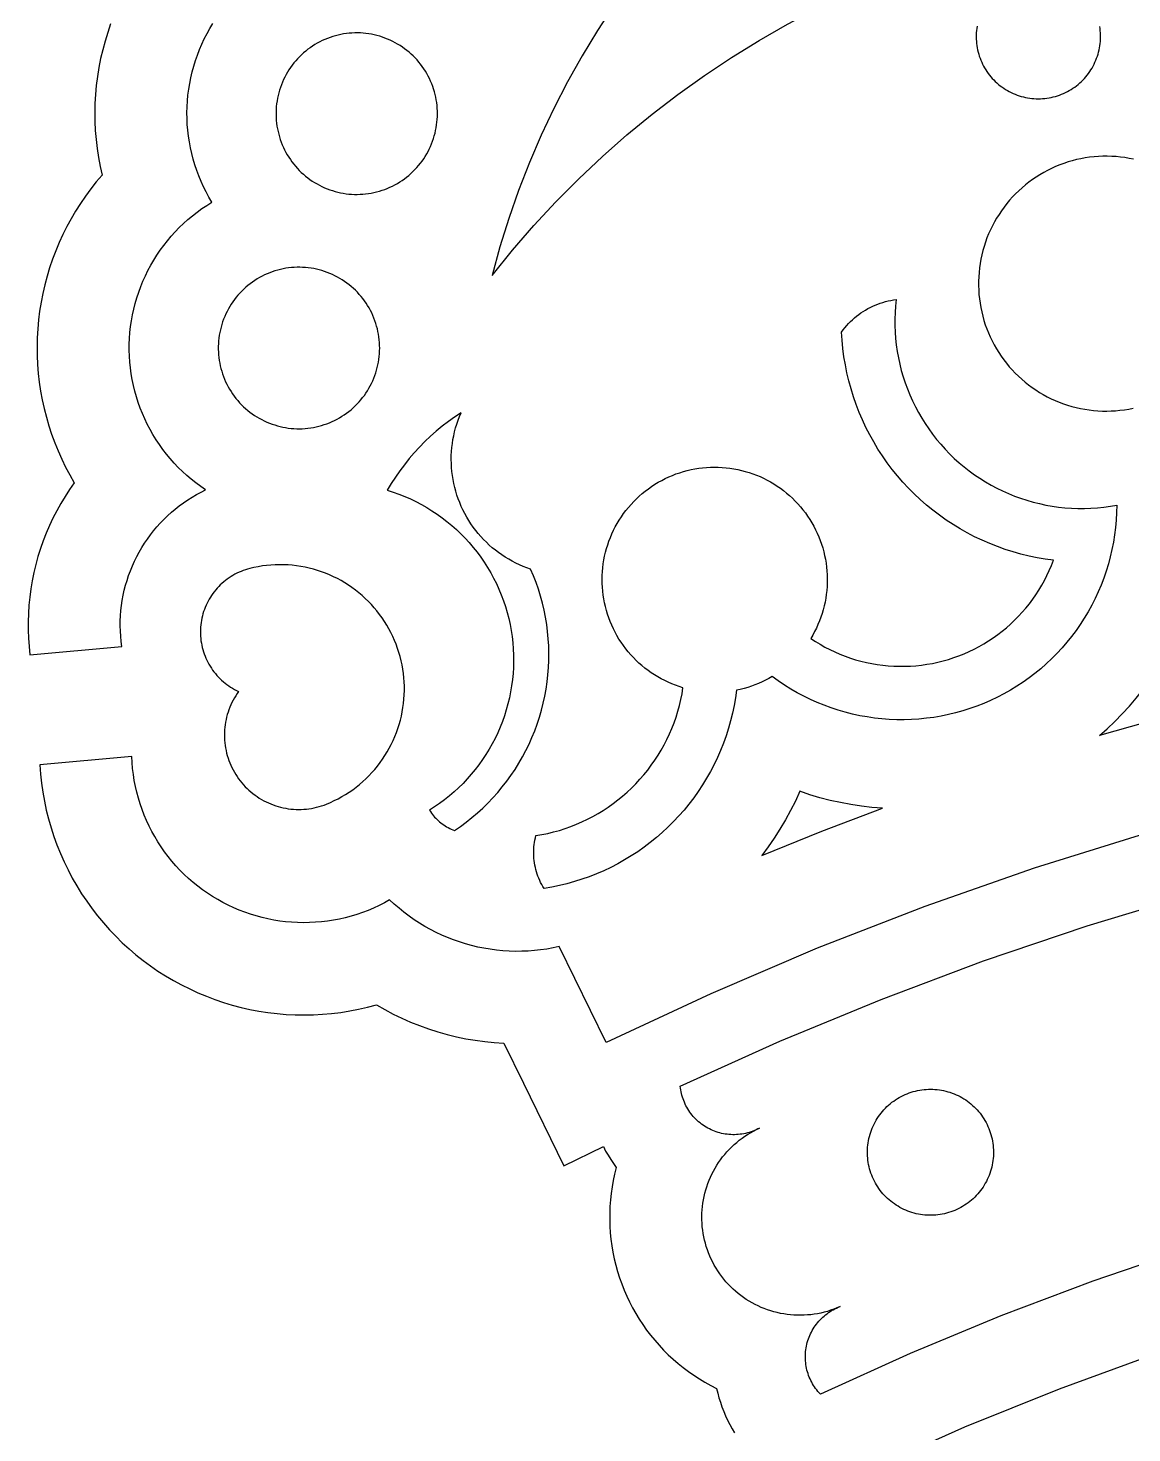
# Model space of a CAD drawing. Header units: millimetres. Extents: x 2193 to 2693, y 298 to 798.
# Drawn here: x 2329.7 to 2389.6, y 622.9 to 699 of the extents above; entities that cross this region are included whole.
import ezdxf

# ---------------------------------------------------------------- set-up
doc = ezdxf.new("R2010")
doc.units = ezdxf.units.MM
doc.layers.add('Default_Layer', color=1, linetype='Continuous', true_color=0xff0000)

msp = doc.modelspace()

# ---------------------------------------------------------------- linework, layer by layer
at = {"layer": 'Default_Layer'}
for points in [[(2376.738, 714.451), (2375.356, 713.617), (2374.004, 712.736), (2372.683, 711.808), (2371.395, 710.836), (2370.141, 709.82), (2368.923, 708.761), (2367.742, 707.661), (2366.6, 706.52), (2365.498, 705.341), (2364.437, 704.125), (2363.419, 702.873), (2362.444, 701.586), (2361.515, 700.267), (2360.632, 698.916), (2359.796, 697.535), (2359.007, 696.127), (2358.268, 694.692), (2357.579, 693.233), (2356.941, 691.75), (2356.354, 690.247), (2355.82, 688.724), (2355.338, 687.183), (2354.91, 685.627)], [(2354.91, 685.627), (2356.02, 686.999), (2357.175, 688.333), (2358.375, 689.627), (2359.618, 690.879), (2360.903, 692.089), (2362.227, 693.254), (2363.591, 694.375), (2364.991, 695.448), (2366.428, 696.473), (2367.897, 697.449), (2369.4, 698.375), (2370.932, 699.25), (2372.494, 700.072), (2374.082, 700.841), (2375.695, 701.555), (2377.332, 702.215)], [(2334.225, 699.274), (2334.065, 698.811), (2333.921, 698.342), (2333.793, 697.869), (2333.682, 697.391), (2333.587, 696.91), (2333.509, 696.426), (2333.447, 695.939), (2333.403, 695.451), (2333.375, 694.961), (2333.365, 694.471), (2333.371, 693.981), (2333.394, 693.491), (2333.434, 693.002), (2333.491, 692.515), (2333.564, 692.03), (2333.655, 691.548), (2333.761, 691.07)], [(2339.717, 689.602), (2339.555, 689.877), (2339.403, 690.157), (2339.261, 690.443), (2339.128, 690.733), (2339.006, 691.028), (2338.894, 691.327), (2338.793, 691.629), (2338.702, 691.935), (2338.622, 692.244), (2338.552, 692.555), (2338.493, 692.869), (2338.446, 693.184), (2338.409, 693.501), (2338.383, 693.819), (2338.368, 694.138), (2338.365, 694.457), (2338.372, 694.776), (2338.39, 695.094), (2338.42, 695.412), (2338.46, 695.729), (2338.511, 696.043), (2338.573, 696.356), (2338.647, 696.667), (2338.73, 696.975), (2338.825, 697.28), (2338.929, 697.581), (2339.045, 697.878), (2339.17, 698.172), (2339.306, 698.461), (2339.451, 698.745), (2339.606, 699.023), (2339.771, 699.296)], [(2381.215, 699.141), (2381.198, 699.025), (2381.184, 698.909), (2381.175, 698.792), (2381.17, 698.675), (2381.169, 698.558), (2381.172, 698.441), (2381.179, 698.324), (2381.19, 698.208), (2381.205, 698.092), (2381.224, 697.976), (2381.247, 697.861), (2381.274, 697.747), (2381.305, 697.634), (2381.34, 697.523), (2381.379, 697.412), (2381.422, 697.303), (2381.468, 697.196), (2381.518, 697.09), (2381.572, 696.986), (2381.629, 696.884), (2381.69, 696.784), (2381.754, 696.686), (2381.822, 696.59), (2381.893, 696.497), (2381.967, 696.406), (2382.044, 696.318), (2382.124, 696.233), (2382.207, 696.15), (2382.293, 696.071), (2382.382, 695.994), (2382.473, 695.921), (2382.567, 695.851), (2382.663, 695.784), (2382.761, 695.72), (2382.862, 695.66), (2382.964, 695.604), (2383.069, 695.551), (2383.175, 695.501), (2383.283, 695.456), (2383.392, 695.414), (2383.503, 695.376), (2383.615, 695.342), (2383.728, 695.312), (2383.842, 695.285), (2383.957, 695.263), (2384.073, 695.245), (2384.189, 695.23), (2384.305, 695.22), (2384.422, 695.214), (2384.539, 695.212), (2384.656, 695.214), (2384.773, 695.22), (2384.89, 695.23), (2385.006, 695.244), (2385.122, 695.262), (2385.237, 695.284), (2385.351, 695.31), (2385.464, 695.34), (2385.576, 695.374), (2385.687, 695.412), (2385.796, 695.454), (2385.904, 695.499), (2386.011, 695.549), (2386.115, 695.601), (2386.218, 695.658), (2386.318, 695.718), (2386.417, 695.781), (2386.513, 695.848), (2386.607, 695.918), (2386.698, 695.991), (2386.787, 696.068), (2386.873, 696.147), (2386.956, 696.229), (2387.036, 696.315), (2387.114, 696.403), (2387.188, 696.493), (2387.259, 696.586), (2387.327, 696.682), (2387.391, 696.779), (2387.452, 696.879), (2387.509, 696.981), (2387.563, 697.085), (2387.613, 697.191), (2387.66, 697.299), (2387.703, 697.408), (2387.742, 697.518), (2387.777, 697.63), (2387.808, 697.743), (2387.835, 697.857), (2387.859, 697.971), (2387.878, 698.087), (2387.893, 698.203), (2387.904, 698.319), (2387.912, 698.436), (2387.915, 698.553), (2387.914, 698.67), (2387.909, 698.787), (2387.9, 698.904), (2387.887, 699.02), (2387.87, 699.136)], [(2389.707, 691.931), (2389.472, 691.979), (2389.235, 692.019), (2388.998, 692.051), (2388.759, 692.074), (2388.52, 692.089), (2388.28, 692.096), (2388.04, 692.094), (2387.8, 692.084), (2387.561, 692.066), (2387.323, 692.04), (2387.086, 692.005), (2386.85, 691.962), (2386.615, 691.911), (2386.383, 691.851), (2386.153, 691.784), (2385.925, 691.709), (2385.7, 691.626), (2385.478, 691.535), (2385.259, 691.437), (2385.044, 691.331), (2384.833, 691.217), (2384.626, 691.096), (2384.423, 690.969), (2384.224, 690.834), (2384.031, 690.692), (2383.842, 690.544), (2383.659, 690.389), (2383.481, 690.228), (2383.309, 690.061), (2383.143, 689.888), (2382.983, 689.71), (2382.829, 689.526), (2382.681, 689.337), (2382.541, 689.142), (2382.407, 688.943), (2382.28, 688.74), (2382.16, 688.532), (2382.048, 688.32), (2381.943, 688.105), (2381.845, 687.886), (2381.755, 687.663), (2381.673, 687.438), (2381.599, 687.21), (2381.533, 686.979), (2381.475, 686.747), (2381.425, 686.512), (2381.383, 686.276), (2381.349, 686.038), (2381.324, 685.8), (2381.306, 685.561), (2381.298, 685.321), (2381.297, 685.081), (2381.305, 684.841), (2381.321, 684.602), (2381.346, 684.364), (2381.378, 684.126), (2381.419, 683.89), (2381.468, 683.655), (2381.525, 683.422), (2381.591, 683.191), (2381.664, 682.963), (2381.745, 682.737), (2381.834, 682.514), (2381.931, 682.295), (2382.035, 682.079), (2382.146, 681.866), (2382.265, 681.658), (2382.391, 681.454), (2382.524, 681.255), (2382.664, 681.06), (2382.811, 680.87), (2382.964, 680.685), (2383.123, 680.506), (2383.289, 680.333), (2383.46, 680.165), (2383.637, 680.003), (2383.82, 679.848), (2384.008, 679.699), (2384.201, 679.556), (2384.399, 679.421), (2384.601, 679.292), (2384.808, 679.171), (2385.019, 679.056), (2385.234, 678.949), (2385.452, 678.85), (2385.673, 678.758), (2385.898, 678.674), (2386.126, 678.598), (2386.355, 678.53), (2386.588, 678.47), (2386.822, 678.417), (2387.057, 678.373), (2387.295, 678.338), (2387.533, 678.31), (2387.772, 678.291), (2388.012, 678.28), (2388.251, 678.278), (2388.491, 678.283), (2388.731, 678.297), (2388.969, 678.32), (2389.207, 678.35), (2389.444, 678.389), (2389.679, 678.436)], [(2333.761, 691.07), (2333.448, 690.701), (2333.148, 690.321), (2332.861, 689.932), (2332.587, 689.532), (2332.327, 689.124), (2332.082, 688.707), (2331.85, 688.282), (2331.633, 687.85), (2331.431, 687.41), (2331.244, 686.964), (2331.072, 686.511), (2330.916, 686.053), (2330.776, 685.59), (2330.651, 685.123), (2330.542, 684.651), (2330.45, 684.176), (2330.374, 683.698), (2330.314, 683.218), (2330.27, 682.736), (2330.243, 682.253), (2330.232, 681.769), (2330.238, 681.285), (2330.26, 680.802), (2330.299, 680.319), (2330.354, 679.839), (2330.426, 679.36), (2330.514, 678.884), (2330.617, 678.411), (2330.737, 677.943), (2330.873, 677.478), (2331.025, 677.018), (2331.192, 676.564), (2331.375, 676.116), (2331.572, 675.674), (2331.785, 675.24), (2332.012, 674.812), (2332.254, 674.393)], [(2339.376, 674.008), (2339.111, 674.19), (2338.852, 674.38), (2338.601, 674.579), (2338.356, 674.786), (2338.119, 675.002), (2337.89, 675.227), (2337.669, 675.459), (2337.455, 675.698), (2337.251, 675.945), (2337.055, 676.199), (2336.868, 676.46), (2336.69, 676.727), (2336.521, 677), (2336.362, 677.278), (2336.213, 677.562), (2336.074, 677.851), (2335.945, 678.145), (2335.827, 678.443), (2335.719, 678.745), (2335.621, 679.05), (2335.534, 679.359), (2335.458, 679.671), (2335.393, 679.985), (2335.339, 680.301), (2335.296, 680.619), (2335.263, 680.938), (2335.243, 681.258), (2335.233, 681.579), (2335.234, 681.899), (2335.247, 682.22), (2335.271, 682.54), (2335.306, 682.859), (2335.351, 683.176), (2335.408, 683.492), (2335.476, 683.805), (2335.555, 684.116), (2335.645, 684.424), (2335.745, 684.729), (2335.856, 685.03), (2335.977, 685.327), (2336.109, 685.619), (2336.25, 685.907), (2336.402, 686.19), (2336.563, 686.467), (2336.734, 686.738), (2336.915, 687.004), (2337.104, 687.263), (2337.302, 687.515), (2337.509, 687.76), (2337.724, 687.997), (2337.948, 688.228), (2338.179, 688.45), (2338.418, 688.664), (2338.665, 688.869), (2338.918, 689.066), (2339.178, 689.254), (2339.444, 689.432), (2339.717, 689.602)], [(2373.872, 682.564), (2373.96, 682.683), (2374.051, 682.799), (2374.147, 682.912), (2374.246, 683.021), (2374.349, 683.126), (2374.456, 683.228), (2374.566, 683.327), (2374.679, 683.421), (2374.796, 683.511), (2374.916, 683.598), (2375.038, 683.68), (2375.164, 683.757), (2375.292, 683.831), (2375.422, 683.899), (2375.555, 683.963), (2375.69, 684.023), (2375.827, 684.078), (2375.966, 684.128), (2376.107, 684.173), (2376.249, 684.213), (2376.392, 684.248), (2376.536, 684.279), (2376.682, 684.304), (2376.828, 684.324)], [(2376.828, 684.324), (2376.793, 683.973), (2376.769, 683.622), (2376.758, 683.27), (2376.76, 682.917), (2376.773, 682.565), (2376.799, 682.214), (2376.837, 681.863), (2376.887, 681.515), (2376.949, 681.168), (2377.023, 680.823), (2377.109, 680.482), (2377.207, 680.143), (2377.317, 679.808), (2377.438, 679.477), (2377.571, 679.151), (2377.715, 678.829), (2377.87, 678.513), (2378.036, 678.202), (2378.213, 677.897), (2378.4, 677.599), (2378.597, 677.307), (2378.805, 677.022), (2379.022, 676.745), (2379.248, 676.475), (2379.484, 676.213), (2379.729, 675.96), (2379.983, 675.715), (2380.245, 675.48), (2380.515, 675.253), (2380.793, 675.036), (2381.078, 674.829), (2381.37, 674.632), (2381.668, 674.445), (2381.974, 674.269), (2382.285, 674.103), (2382.601, 673.949), (2382.923, 673.805), (2383.249, 673.673), (2383.58, 673.552), (2383.915, 673.443), (2384.254, 673.345), (2384.596, 673.259), (2384.94, 673.185), (2385.287, 673.124), (2385.636, 673.074), (2385.986, 673.036), (2386.338, 673.011), (2386.69, 672.998), (2387.042, 672.997), (2387.394, 673.008), (2387.746, 673.032), (2388.097, 673.068), (2388.446, 673.116), (2388.793, 673.176)], [(2385.359, 670.189), (2384.915, 670.249), (2384.473, 670.325), (2384.035, 670.415), (2383.599, 670.521), (2383.168, 670.642), (2382.741, 670.777), (2382.319, 670.927), (2381.902, 671.091), (2381.491, 671.27), (2381.087, 671.463), (2380.689, 671.669), (2380.299, 671.889), (2379.916, 672.122), (2379.542, 672.368), (2379.177, 672.627), (2378.82, 672.899), (2378.473, 673.182), (2378.136, 673.477), (2377.81, 673.784), (2377.494, 674.102), (2377.189, 674.43), (2376.896, 674.769), (2376.614, 675.117), (2376.345, 675.475), (2376.088, 675.842), (2375.844, 676.218), (2375.613, 676.602), (2375.395, 676.993), (2375.191, 677.392), (2375.001, 677.797), (2374.825, 678.209), (2374.663, 678.627), (2374.515, 679.05), (2374.382, 679.478), (2374.264, 679.91), (2374.161, 680.346), (2374.073, 680.785), (2374, 681.227), (2373.942, 681.671), (2373.899, 682.117), (2373.872, 682.564)], [(2353.228, 678.185), (2352.881, 677.953), (2352.541, 677.709), (2352.21, 677.453), (2351.888, 677.186), (2351.575, 676.909), (2351.271, 676.621), (2350.978, 676.323), (2350.695, 676.015), (2350.422, 675.698), (2350.161, 675.372), (2349.91, 675.037), (2349.671, 674.693), (2349.444, 674.342), (2349.229, 673.983)], [(2357.002, 669.708), (2356.797, 669.78), (2356.594, 669.859), (2356.394, 669.945), (2356.198, 670.038), (2356.004, 670.138), (2355.814, 670.244), (2355.628, 670.356), (2355.446, 670.476), (2355.268, 670.601), (2355.095, 670.733), (2354.926, 670.87), (2354.762, 671.013), (2354.603, 671.162), (2354.45, 671.316), (2354.302, 671.476), (2354.159, 671.64), (2354.023, 671.809), (2353.892, 671.983), (2353.767, 672.162), (2353.649, 672.344), (2353.537, 672.531), (2353.432, 672.721), (2353.333, 672.915), (2353.241, 673.112), (2353.156, 673.313), (2353.078, 673.516), (2353.007, 673.722), (2352.943, 673.93), (2352.887, 674.14), (2352.837, 674.352), (2352.796, 674.565), (2352.761, 674.78), (2352.734, 674.996), (2352.715, 675.213), (2352.703, 675.43), (2352.699, 675.648), (2352.702, 675.865), (2352.713, 676.082), (2352.731, 676.299), (2352.757, 676.515), (2352.79, 676.73), (2352.831, 676.944), (2352.879, 677.156), (2352.934, 677.367), (2352.997, 677.575), (2353.067, 677.781), (2353.144, 677.985), (2353.228, 678.185)], [(2365.267, 663.275), (2365.065, 663.339), (2364.864, 663.409), (2364.666, 663.486), (2364.471, 663.571), (2364.279, 663.661), (2364.09, 663.759), (2363.905, 663.863), (2363.724, 663.973), (2363.546, 664.09), (2363.373, 664.213), (2363.204, 664.341), (2363.039, 664.476), (2362.88, 664.616), (2362.725, 664.762), (2362.576, 664.913), (2362.431, 665.069), (2362.293, 665.23), (2362.16, 665.395), (2362.033, 665.565), (2361.911, 665.74), (2361.796, 665.919), (2361.688, 666.101), (2361.585, 666.287), (2361.49, 666.477), (2361.401, 666.67), (2361.318, 666.866), (2361.243, 667.064), (2361.174, 667.265), (2361.113, 667.469), (2361.058, 667.674), (2361.011, 667.881), (2360.971, 668.09), (2360.938, 668.3), (2360.913, 668.51), (2360.895, 668.722), (2360.884, 668.934), (2360.881, 669.147), (2360.885, 669.359), (2360.897, 669.571), (2360.916, 669.783), (2360.942, 669.994), (2360.976, 670.203), (2361.016, 670.412), (2361.064, 670.619), (2361.12, 670.824), (2361.182, 671.027), (2361.251, 671.228), (2361.328, 671.426), (2361.411, 671.622), (2361.501, 671.814), (2361.597, 672.003), (2361.7, 672.189), (2361.81, 672.371), (2361.926, 672.549), (2362.047, 672.723), (2362.175, 672.893), (2362.309, 673.058), (2362.448, 673.218), (2362.593, 673.374), (2362.743, 673.524), (2362.898, 673.669), (2363.059, 673.808), (2363.224, 673.942), (2363.393, 674.07), (2363.567, 674.192), (2363.745, 674.308), (2363.927, 674.418), (2364.113, 674.521), (2364.302, 674.618), (2364.494, 674.708), (2364.69, 674.791), (2364.888, 674.868), (2365.089, 674.937), (2365.292, 675), (2365.497, 675.055), (2365.704, 675.104), (2365.912, 675.145), (2366.122, 675.178), (2366.333, 675.205), (2366.544, 675.224), (2366.756, 675.236), (2366.969, 675.24), (2367.181, 675.237), (2367.393, 675.226), (2367.605, 675.209), (2367.816, 675.183), (2368.026, 675.151), (2368.234, 675.111), (2368.442, 675.064), (2368.647, 675.01), (2368.85, 674.949), (2369.052, 674.88), (2369.25, 674.805), (2369.446, 674.723), (2369.639, 674.634), (2369.829, 674.538), (2370.015, 674.436), (2370.198, 674.328), (2370.376, 674.213), (2370.551, 674.092), (2370.721, 673.965), (2370.887, 673.832), (2371.048, 673.694), (2371.204, 673.55), (2371.355, 673.4), (2371.501, 673.246), (2371.641, 673.086), (2371.776, 672.922), (2371.905, 672.753), (2372.028, 672.58), (2372.145, 672.402), (2372.255, 672.221), (2372.359, 672.036), (2372.457, 671.847), (2372.548, 671.655), (2372.632, 671.46), (2372.71, 671.262), (2372.781, 671.062), (2372.844, 670.859), (2372.901, 670.654), (2372.95, 670.448), (2372.992, 670.24), (2373.027, 670.03), (2373.054, 669.819), (2373.075, 669.608), (2373.087, 669.396), (2373.093, 669.184), (2373.091, 668.971), (2373.081, 668.759), (2373.065, 668.547), (2373.041, 668.336), (2373.009, 668.126), (2372.97, 667.917), (2372.924, 667.71), (2372.871, 667.504), (2372.811, 667.3), (2372.744, 667.099), (2372.669, 666.9), (2372.588, 666.703), (2372.5, 666.51), (2372.406, 666.32), (2372.305, 666.133), (2372.197, 665.95)], [(2332.254, 674.393), (2331.996, 674.026), (2331.752, 673.65), (2331.52, 673.266), (2331.301, 672.875), (2331.096, 672.476), (2330.905, 672.07), (2330.728, 671.658), (2330.564, 671.241), (2330.416, 670.818), (2330.281, 670.39), (2330.162, 669.957), (2330.057, 669.521), (2329.968, 669.082), (2329.893, 668.64), (2329.834, 668.195), (2329.79, 667.749), (2329.761, 667.301), (2329.747, 666.853), (2329.749, 666.405), (2329.766, 665.956), (2329.798, 665.509), (2329.846, 665.063)], [(2334.83, 665.514), (2334.795, 665.791), (2334.769, 666.068), (2334.753, 666.347), (2334.746, 666.625), (2334.749, 666.904), (2334.761, 667.183), (2334.784, 667.46), (2334.815, 667.737), (2334.856, 668.013), (2334.907, 668.287), (2334.967, 668.56), (2335.036, 668.83), (2335.114, 669.097), (2335.202, 669.362), (2335.298, 669.623), (2335.404, 669.881), (2335.518, 670.135), (2335.641, 670.385), (2335.773, 670.631), (2335.913, 670.872), (2336.061, 671.108), (2336.217, 671.339), (2336.381, 671.565), (2336.552, 671.785), (2336.731, 671.998), (2336.918, 672.206), (2337.111, 672.406), (2337.311, 672.601), (2337.518, 672.788), (2337.731, 672.968), (2337.95, 673.14), (2338.174, 673.305), (2338.405, 673.462), (2338.64, 673.611), (2338.881, 673.752), (2339.126, 673.884), (2339.376, 674.008)], [(2349.229, 673.983), (2349.548, 673.882), (2349.863, 673.77), (2350.173, 673.648), (2350.48, 673.514), (2350.781, 673.37), (2351.077, 673.215), (2351.368, 673.05), (2351.652, 672.875), (2351.931, 672.691), (2352.203, 672.496), (2352.467, 672.293), (2352.725, 672.08), (2352.975, 671.858), (2353.217, 671.628), (2353.451, 671.39), (2353.677, 671.143), (2353.894, 670.889), (2354.101, 670.627), (2354.3, 670.359), (2354.489, 670.083), (2354.668, 669.801), (2354.838, 669.513), (2354.997, 669.22), (2355.146, 668.921), (2355.284, 668.617), (2355.412, 668.308), (2355.529, 667.995), (2355.635, 667.678), (2355.73, 667.358), (2355.813, 667.034), (2355.886, 666.708), (2355.946, 666.38), (2355.996, 666.049), (2356.034, 665.717), (2356.06, 665.384), (2356.074, 665.05), (2356.077, 664.716), (2356.069, 664.382), (2356.048, 664.049), (2356.016, 663.716), (2355.973, 663.385), (2355.918, 663.055), (2355.851, 662.728), (2355.773, 662.403), (2355.684, 662.081), (2355.584, 661.762), (2355.472, 661.447), (2355.35, 661.137), (2355.217, 660.83), (2355.073, 660.528), (2354.919, 660.232), (2354.755, 659.941), (2354.581, 659.656), (2354.397, 659.377), (2354.203, 659.105), (2354, 658.84), (2353.787, 658.582), (2353.566, 658.332), (2353.336, 658.089), (2353.098, 657.855), (2352.852, 657.629), (2352.598, 657.411), (2352.337, 657.203), (2352.069, 657.004), (2351.794, 656.814), (2351.512, 656.635)], [(2388.793, 673.176), (2388.785, 672.773), (2388.763, 672.37), (2388.727, 671.968), (2388.677, 671.567), (2388.613, 671.169), (2388.535, 670.773), (2388.444, 670.38), (2388.34, 669.99), (2388.222, 669.604), (2388.09, 669.223), (2387.946, 668.846), (2387.789, 668.474), (2387.619, 668.109), (2387.436, 667.749), (2387.241, 667.395), (2387.034, 667.049), (2386.815, 666.71), (2386.584, 666.379), (2386.343, 666.056), (2386.09, 665.741), (2385.826, 665.436), (2385.552, 665.14), (2385.268, 664.853), (2384.974, 664.576), (2384.671, 664.31), (2384.359, 664.055), (2384.038, 663.81), (2383.709, 663.576), (2383.372, 663.354), (2383.028, 663.144), (2382.676, 662.946), (2382.318, 662.76), (2381.954, 662.587), (2381.584, 662.426), (2381.208, 662.278), (2380.828, 662.144), (2380.443, 662.022), (2380.054, 661.914), (2379.662, 661.819), (2379.267, 661.738), (2378.869, 661.671), (2378.469, 661.618), (2378.067, 661.578), (2377.665, 661.552), (2377.261, 661.541), (2376.858, 661.543), (2376.455, 661.559), (2376.052, 661.589), (2375.651, 661.633), (2375.252, 661.691), (2374.855, 661.762), (2374.46, 661.847), (2374.069, 661.946), (2373.681, 662.058), (2373.298, 662.184), (2372.919, 662.323), (2372.545, 662.475), (2372.177, 662.639), (2371.814, 662.817), (2371.458, 663.006), (2371.109, 663.208), (2370.767, 663.422), (2370.432, 663.648), (2370.105, 663.885)], [(2341.767, 669.741), (2341.649, 669.709), (2341.531, 669.673), (2341.415, 669.632), (2341.3, 669.587), (2341.187, 669.539), (2341.075, 669.487), (2340.966, 669.43), (2340.858, 669.37), (2340.753, 669.307), (2340.65, 669.239), (2340.549, 669.168), (2340.451, 669.094), (2340.356, 669.016), (2340.263, 668.936), (2340.173, 668.851), (2340.086, 668.764), (2340.002, 668.674), (2339.921, 668.581), (2339.844, 668.485), (2339.77, 668.387), (2339.699, 668.286), (2339.632, 668.183), (2339.569, 668.077), (2339.509, 667.97), (2339.453, 667.86), (2339.401, 667.749), (2339.353, 667.635), (2339.308, 667.52), (2339.268, 667.404), (2339.232, 667.286), (2339.2, 667.168), (2339.172, 667.048), (2339.148, 666.927), (2339.129, 666.805), (2339.113, 666.683), (2339.102, 666.56), (2339.095, 666.438), (2339.093, 666.314), (2339.094, 666.191), (2339.1, 666.068), (2339.111, 665.946), (2339.125, 665.823), (2339.144, 665.702), (2339.167, 665.581), (2339.194, 665.461), (2339.225, 665.342), (2339.261, 665.224), (2339.3, 665.107), (2339.344, 664.992), (2339.391, 664.878), (2339.442, 664.766), (2339.498, 664.656), (2339.557, 664.548), (2339.619, 664.442), (2339.686, 664.339), (2339.755, 664.237), (2339.829, 664.138), (2339.906, 664.042), (2339.986, 663.949), (2340.069, 663.858), (2340.155, 663.77), (2340.245, 663.685), (2340.337, 663.604), (2340.432, 663.525), (2340.529, 663.451), (2340.63, 663.379), (2340.732, 663.311), (2340.837, 663.247), (2340.944, 663.186), (2341.053, 663.129), (2341.165, 663.076)], [(2345.929, 656.966), (2346.143, 657.057), (2346.355, 657.154), (2346.563, 657.259), (2346.767, 657.371), (2346.967, 657.49), (2347.163, 657.616), (2347.354, 657.749), (2347.541, 657.888), (2347.723, 658.034), (2347.899, 658.185), (2348.071, 658.343), (2348.237, 658.507), (2348.397, 658.676), (2348.551, 658.851), (2348.698, 659.03), (2348.84, 659.215), (2348.975, 659.405), (2349.104, 659.599), (2349.225, 659.798), (2349.34, 660), (2349.448, 660.207), (2349.548, 660.417), (2349.641, 660.63), (2349.727, 660.847), (2349.805, 661.066), (2349.876, 661.288), (2349.939, 661.512), (2349.994, 661.739), (2350.041, 661.967), (2350.08, 662.196), (2350.111, 662.427), (2350.135, 662.659), (2350.15, 662.891), (2350.157, 663.124), (2350.156, 663.357), (2350.147, 663.589), (2350.131, 663.822), (2350.106, 664.053), (2350.073, 664.284), (2350.032, 664.513), (2349.983, 664.741), (2349.926, 664.967), (2349.862, 665.19), (2349.79, 665.412), (2349.71, 665.631), (2349.623, 665.846), (2349.528, 666.059), (2349.426, 666.269), (2349.317, 666.474), (2349.201, 666.676), (2349.078, 666.874), (2348.948, 667.067), (2348.811, 667.256), (2348.668, 667.44), (2348.519, 667.618), (2348.364, 667.792), (2348.203, 667.96), (2348.036, 668.122), (2347.863, 668.279), (2347.685, 668.429), (2347.503, 668.574), (2347.315, 668.711), (2347.123, 668.843), (2346.926, 668.967), (2346.725, 669.085), (2346.52, 669.195), (2346.311, 669.299), (2346.099, 669.395), (2345.884, 669.484), (2345.666, 669.565), (2345.445, 669.639), (2345.221, 669.705), (2344.996, 669.763), (2344.769, 669.813), (2344.54, 669.856), (2344.309, 669.89), (2344.078, 669.917), (2343.846, 669.936), (2343.613, 669.946), (2343.38, 669.949), (2343.148, 669.943), (2342.915, 669.929), (2342.683, 669.908), (2342.452, 669.878), (2342.222, 669.84), (2341.994, 669.795), (2341.767, 669.741)], [(2352.869, 655.54), (2353.192, 655.761), (2353.507, 655.993), (2353.814, 656.236), (2354.113, 656.489), (2354.403, 656.752), (2354.683, 657.025), (2354.954, 657.308), (2355.216, 657.6), (2355.467, 657.9), (2355.707, 658.209), (2355.937, 658.526), (2356.156, 658.851), (2356.363, 659.183), (2356.559, 659.522), (2356.743, 659.867), (2356.916, 660.219), (2357.076, 660.576), (2357.224, 660.938), (2357.359, 661.306), (2357.481, 661.678), (2357.591, 662.054), (2357.688, 662.433), (2357.771, 662.815), (2357.842, 663.2), (2357.899, 663.588), (2357.943, 663.977), (2357.973, 664.367), (2357.99, 664.758), (2357.994, 665.15), (2357.984, 665.541), (2357.96, 665.932), (2357.924, 666.322), (2357.874, 666.71), (2357.81, 667.096), (2357.734, 667.48), (2357.644, 667.861), (2357.541, 668.239), (2357.425, 668.613), (2357.297, 668.983), (2357.156, 669.348), (2357.002, 669.708)], [(2372.197, 665.95), (2372.448, 665.786), (2372.705, 665.63), (2372.968, 665.483), (2373.235, 665.345), (2373.506, 665.217), (2373.782, 665.098), (2374.062, 664.988), (2374.345, 664.888), (2374.632, 664.798), (2374.921, 664.718), (2375.213, 664.647), (2375.508, 664.587), (2375.804, 664.537), (2376.102, 664.497), (2376.401, 664.467), (2376.701, 664.447), (2377.001, 664.438), (2377.302, 664.439), (2377.602, 664.45), (2377.901, 664.472), (2378.2, 664.504), (2378.498, 664.546), (2378.794, 664.598), (2379.088, 664.66), (2379.379, 664.732), (2379.668, 664.815), (2379.954, 664.907), (2380.237, 665.009), (2380.516, 665.12), (2380.791, 665.241), (2381.062, 665.371), (2381.328, 665.511), (2381.589, 665.659), (2381.845, 665.817), (2382.095, 665.983), (2382.34, 666.157), (2382.578, 666.34), (2382.811, 666.531), (2383.036, 666.73), (2383.254, 666.936), (2383.466, 667.15), (2383.669, 667.371), (2383.866, 667.598), (2384.054, 667.832), (2384.234, 668.073), (2384.406, 668.32), (2384.569, 668.572), (2384.723, 668.83), (2384.869, 669.092), (2385.005, 669.36), (2385.133, 669.632), (2385.25, 669.909), (2385.359, 670.189)], [(2387.854, 660.678), (2388.281, 661.057), (2388.695, 661.45), (2389.095, 661.858), (2389.481, 662.279), (2389.852, 662.713), (2390.208, 663.16), (2390.548, 663.619), (2390.872, 664.09), (2391.179, 664.571), (2391.47, 665.063), (2391.743, 665.565), (2391.999, 666.075), (2392.237, 666.595), (2392.457, 667.122), (2392.659, 667.656), (2392.842, 668.197), (2393.006, 668.745), (2393.151, 669.297)], [(2329.846, 665.063), (2334.83, 665.514)], [(2402.556, 664.44), (2397.623, 663.315), (2392.721, 662.061), (2387.854, 660.678)], [(2370.105, 663.885), (2369.925, 663.781), (2369.741, 663.685), (2369.554, 663.594), (2369.364, 663.51), (2369.171, 663.432), (2368.976, 663.361), (2368.778, 663.297), (2368.578, 663.239), (2368.377, 663.188), (2368.174, 663.145)], [(2341.165, 663.076), (2341.084, 662.96), (2341.008, 662.842), (2340.935, 662.722), (2340.867, 662.599), (2340.804, 662.474), (2340.744, 662.346), (2340.69, 662.217), (2340.639, 662.086), (2340.594, 661.953), (2340.553, 661.818), (2340.516, 661.683), (2340.485, 661.546), (2340.458, 661.408), (2340.436, 661.269), (2340.419, 661.13), (2340.407, 660.99), (2340.4, 660.849), (2340.397, 660.709), (2340.4, 660.568), (2340.407, 660.428), (2340.419, 660.288), (2340.436, 660.148), (2340.458, 660.01), (2340.485, 659.872), (2340.517, 659.735), (2340.553, 659.599), (2340.594, 659.465), (2340.64, 659.332), (2340.69, 659.201), (2340.745, 659.071), (2340.804, 658.944), (2340.868, 658.819), (2340.936, 658.696), (2341.008, 658.575), (2341.085, 658.457), (2341.165, 658.342), (2341.25, 658.23), (2341.338, 658.121), (2341.43, 658.014), (2341.526, 657.912), (2341.625, 657.812), (2341.728, 657.716), (2341.834, 657.624), (2341.943, 657.535), (2342.055, 657.451), (2342.17, 657.37), (2342.288, 657.293), (2342.408, 657.221), (2342.531, 657.152), (2342.656, 657.088), (2342.783, 657.029), (2342.912, 656.973), (2343.044, 656.923), (2343.176, 656.877), (2343.311, 656.836), (2343.446, 656.799), (2343.583, 656.767), (2343.721, 656.74), (2343.86, 656.718), (2343.999, 656.7), (2344.139, 656.688), (2344.279, 656.68), (2344.42, 656.677), (2344.56, 656.679), (2344.701, 656.686), (2344.841, 656.698), (2344.98, 656.715), (2345.119, 656.737), (2345.257, 656.763), (2345.394, 656.794), (2345.53, 656.83), (2345.664, 656.871), (2345.797, 656.916), (2345.929, 656.966)], [(2357.288, 655.256), (2357.611, 655.311), (2357.931, 655.377), (2358.249, 655.455), (2358.564, 655.543), (2358.876, 655.642), (2359.185, 655.752), (2359.489, 655.872), (2359.789, 656.002), (2360.085, 656.143), (2360.375, 656.294), (2360.661, 656.454), (2360.94, 656.625), (2361.213, 656.805), (2361.481, 656.994), (2361.741, 657.192), (2361.995, 657.399), (2362.241, 657.615), (2362.479, 657.839), (2362.71, 658.071), (2362.933, 658.311), (2363.148, 658.558), (2363.353, 658.813), (2363.55, 659.074), (2363.738, 659.342), (2363.917, 659.616), (2364.086, 659.897), (2364.245, 660.183), (2364.394, 660.474), (2364.533, 660.77), (2364.662, 661.071), (2364.781, 661.376), (2364.889, 661.685), (2364.987, 661.998), (2365.073, 662.313), (2365.149, 662.632), (2365.214, 662.952), (2365.267, 663.275)], [(2368.174, 663.145), (2368.114, 662.725), (2368.041, 662.308), (2367.953, 661.894), (2367.851, 661.483), (2367.735, 661.076), (2367.606, 660.673), (2367.462, 660.274), (2367.306, 659.881), (2367.136, 659.493), (2366.952, 659.111), (2366.756, 658.736), (2366.548, 658.368), (2366.327, 658.007), (2366.093, 657.653), (2365.848, 657.308), (2365.591, 656.971), (2365.323, 656.644), (2365.044, 656.325), (2364.754, 656.017), (2364.454, 655.718), (2364.144, 655.43), (2363.824, 655.152), (2363.495, 654.886), (2363.157, 654.631), (2362.811, 654.387), (2362.456, 654.156), (2362.094, 653.936), (2361.725, 653.73), (2361.348, 653.535), (2360.966, 653.354), (2360.577, 653.186), (2360.183, 653.031), (2359.784, 652.89), (2359.38, 652.763), (2358.972, 652.649), (2358.561, 652.549), (2358.146, 652.464), (2357.729, 652.392)], [(2439.721, 662.871), (2433.456, 662.664), (2427.202, 662.247), (2420.965, 661.618), (2414.752, 660.78), (2408.572, 659.734), (2402.43, 658.479), (2396.334, 657.018), (2390.291, 655.353), (2384.307, 653.485), (2378.39, 651.417), (2372.546, 649.15), (2366.781, 646.687), (2361.103, 644.032)], [(2335.371, 659.539), (2330.387, 659.088)], [(2330.387, 659.088), (2330.423, 658.594), (2330.475, 658.103), (2330.545, 657.613), (2330.631, 657.126), (2330.735, 656.642), (2330.854, 656.163), (2330.991, 655.687), (2331.143, 655.217), (2331.312, 654.752), (2331.497, 654.293), (2331.697, 653.841), (2331.913, 653.396), (2332.144, 652.959), (2332.39, 652.53), (2332.651, 652.11), (2332.925, 651.699), (2333.214, 651.297), (2333.517, 650.906), (2333.833, 650.526), (2334.162, 650.156), (2334.503, 649.799), (2334.857, 649.453), (2335.222, 649.119), (2335.599, 648.799), (2335.986, 648.491), (2336.384, 648.197), (2336.791, 647.917), (2337.208, 647.651), (2337.634, 647.4), (2338.069, 647.164), (2338.511, 646.942), (2338.96, 646.736), (2339.417, 646.546), (2339.88, 646.372), (2340.348, 646.213), (2340.822, 646.071), (2341.3, 645.945), (2341.782, 645.836), (2342.268, 645.744), (2342.757, 645.668), (2343.248, 645.609), (2343.741, 645.567), (2344.235, 645.542), (2344.729, 645.535), (2345.223, 645.544), (2345.717, 645.57), (2346.21, 645.614), (2346.701, 645.674), (2347.189, 645.751), (2347.675, 645.845), (2348.157, 645.956), (2348.635, 646.083)], [(2349.357, 651.774), (2349.072, 651.617), (2348.781, 651.47), (2348.486, 651.333), (2348.186, 651.206), (2347.882, 651.091), (2347.574, 650.985), (2347.262, 650.891), (2346.948, 650.807), (2346.631, 650.735), (2346.311, 650.673), (2345.989, 650.623), (2345.666, 650.584), (2345.342, 650.556), (2345.017, 650.54), (2344.692, 650.535), (2344.366, 650.541), (2344.041, 650.558), (2343.717, 650.587), (2343.394, 650.627), (2343.073, 650.679), (2342.753, 650.741), (2342.436, 650.815), (2342.122, 650.9), (2341.811, 650.995), (2341.503, 651.101), (2341.2, 651.218), (2340.9, 651.346), (2340.605, 651.483), (2340.315, 651.631), (2340.031, 651.789), (2339.752, 651.957), (2339.479, 652.135), (2339.213, 652.321), (2338.953, 652.517), (2338.7, 652.722), (2338.454, 652.936), (2338.216, 653.158), (2337.986, 653.388), (2337.764, 653.626), (2337.551, 653.872), (2337.346, 654.125), (2337.15, 654.385), (2336.963, 654.651), (2336.786, 654.924), (2336.618, 655.203), (2336.46, 655.488), (2336.313, 655.778), (2336.175, 656.072), (2336.048, 656.372), (2335.931, 656.676), (2335.825, 656.983), (2335.729, 657.295), (2335.645, 657.609), (2335.571, 657.926), (2335.509, 658.245), (2335.458, 658.567), (2335.417, 658.89), (2335.389, 659.214), (2335.371, 659.539)], [(2365.118, 641.674), (2370.528, 644.115), (2376.015, 646.378), (2381.573, 648.461), (2387.196, 650.363), (2392.878, 652.08), (2398.613, 653.611), (2404.394, 654.954), (2410.217, 656.108), (2416.074, 657.072), (2421.959, 657.845), (2427.866, 658.425), (2433.789, 658.813), (2439.721, 659.007)], [(2371.606, 657.66), (2371.362, 657.135), (2371.1, 656.619), (2370.821, 656.111), (2370.526, 655.613), (2370.213, 655.126), (2369.885, 654.649), (2369.54, 654.184)], [(2376.08, 656.744), (2375.509, 656.79), (2374.941, 656.856), (2374.374, 656.941), (2373.811, 657.046), (2373.252, 657.171), (2372.698, 657.315), (2372.149, 657.478), (2371.606, 657.66)], [(2351.512, 656.635), (2351.564, 656.557), (2351.619, 656.482), (2351.676, 656.408), (2351.736, 656.336), (2351.798, 656.266), (2351.862, 656.199), (2351.928, 656.133), (2351.997, 656.07), (2352.067, 656.009), (2352.14, 655.951), (2352.214, 655.894), (2352.291, 655.841), (2352.369, 655.79), (2352.449, 655.741), (2352.53, 655.696), (2352.613, 655.652), (2352.697, 655.612), (2352.782, 655.575), (2352.869, 655.54)], [(2369.54, 654.184), (2372.799, 655.494), (2376.08, 656.744)], [(2357.729, 652.392), (2357.664, 652.498), (2357.604, 652.607), (2357.547, 652.717), (2357.494, 652.829), (2357.445, 652.943), (2357.4, 653.059), (2357.359, 653.176), (2357.321, 653.294), (2357.288, 653.414), (2357.259, 653.535), (2357.234, 653.656), (2357.213, 653.778), (2357.196, 653.901), (2357.183, 654.025), (2357.175, 654.149), (2357.171, 654.273), (2357.171, 654.397), (2357.175, 654.521), (2357.183, 654.645), (2357.196, 654.768), (2357.213, 654.891), (2357.234, 655.014), (2357.259, 655.135), (2357.288, 655.256)], [(2358.559, 649.242), (2358.223, 649.17), (2357.886, 649.11), (2357.546, 649.061), (2357.205, 649.024), (2356.863, 648.999), (2356.52, 648.985), (2356.177, 648.983), (2355.834, 648.993), (2355.492, 649.015), (2355.151, 649.048), (2354.811, 649.093), (2354.472, 649.15), (2354.136, 649.218), (2353.803, 649.297), (2353.472, 649.388), (2353.144, 649.491), (2352.821, 649.604), (2352.501, 649.729), (2352.186, 649.864), (2351.875, 650.01), (2351.57, 650.166), (2351.271, 650.333), (2350.977, 650.51), (2350.689, 650.697), (2350.408, 650.894), (2350.134, 651.1), (2349.867, 651.316), (2349.608, 651.54), (2349.357, 651.774)], [(2361.103, 644.032), (2358.559, 649.242)], [(2348.635, 646.083), (2349.087, 645.825), (2349.549, 645.583), (2350.019, 645.357), (2350.496, 645.147), (2350.98, 644.954), (2351.471, 644.778), (2351.967, 644.62), (2352.469, 644.478), (2352.975, 644.354), (2353.485, 644.248), (2353.999, 644.159), (2354.515, 644.088), (2355.034, 644.036), (2355.554, 644.001)], [(2355.554, 644.001), (2356.61, 641.838), (2358.803, 637.345), (2360.949, 638.393)], [(2369.418, 639.402), (2369.328, 639.355), (2369.238, 639.311), (2369.145, 639.27), (2369.051, 639.232), (2368.957, 639.198), (2368.86, 639.166), (2368.763, 639.139), (2368.665, 639.114), (2368.566, 639.093), (2368.467, 639.076), (2368.367, 639.062), (2368.266, 639.051), (2368.166, 639.044), (2368.065, 639.041), (2367.964, 639.041), (2367.863, 639.044), (2367.762, 639.051), (2367.661, 639.062), (2367.561, 639.075), (2367.462, 639.093), (2367.363, 639.114), (2367.265, 639.138), (2367.168, 639.166), (2367.071, 639.197), (2366.976, 639.231), (2366.883, 639.269), (2366.79, 639.31), (2366.699, 639.354), (2366.61, 639.401), (2366.522, 639.451), (2366.437, 639.504), (2366.353, 639.561), (2366.271, 639.62), (2366.191, 639.682), (2366.113, 639.746), (2366.038, 639.814), (2365.965, 639.884), (2365.894, 639.956), (2365.827, 640.031), (2365.761, 640.108), (2365.699, 640.187), (2365.639, 640.269), (2365.582, 640.352), (2365.528, 640.438), (2365.477, 640.525), (2365.429, 640.614), (2365.384, 640.704), (2365.343, 640.796), (2365.304, 640.89), (2365.269, 640.985), (2365.237, 641.08), (2365.209, 641.177), (2365.184, 641.275), (2365.162, 641.374), (2365.144, 641.473), (2365.129, 641.573), (2365.118, 641.674)], [(2439.721, 640.655), (2434.392, 640.47), (2429.071, 640.112), (2423.766, 639.582), (2418.48, 638.878), (2413.219, 638.003), (2407.991, 636.958), (2402.798, 635.742), (2397.649, 634.359), (2392.547, 632.808), (2387.498, 631.092), (2382.507, 629.213), (2377.581, 627.172), (2372.723, 624.972)], [(2373.786, 629.718), (2373.617, 629.645), (2373.446, 629.579), (2373.273, 629.518), (2373.098, 629.463), (2372.922, 629.415), (2372.743, 629.372), (2372.564, 629.336), (2372.383, 629.306), (2372.201, 629.282), (2372.018, 629.265), (2371.835, 629.253), (2371.652, 629.248), (2371.469, 629.25), (2371.285, 629.258), (2371.103, 629.272), (2370.92, 629.292), (2370.739, 629.319), (2370.558, 629.352), (2370.379, 629.391), (2370.202, 629.436), (2370.026, 629.487), (2369.851, 629.545), (2369.679, 629.608), (2369.51, 629.678), (2369.342, 629.753), (2369.178, 629.834), (2369.016, 629.92), (2368.857, 630.012), (2368.702, 630.109), (2368.55, 630.212), (2368.402, 630.32), (2368.258, 630.433), (2368.117, 630.551), (2367.981, 630.674), (2367.849, 630.801), (2367.721, 630.933), (2367.598, 631.069), (2367.48, 631.209), (2367.367, 631.353), (2367.259, 631.501), (2367.156, 631.653), (2367.058, 631.808), (2366.966, 631.967), (2366.879, 632.128), (2366.798, 632.293), (2366.723, 632.46), (2366.653, 632.63), (2366.589, 632.802), (2366.532, 632.976), (2366.48, 633.152), (2366.435, 633.329), (2366.395, 633.508), (2366.362, 633.689), (2366.335, 633.87), (2366.314, 634.052), (2366.3, 634.235), (2366.292, 634.418), (2366.29, 634.601), (2366.295, 634.785), (2366.306, 634.968), (2366.323, 635.15), (2366.346, 635.332), (2366.376, 635.513), (2366.412, 635.693), (2366.454, 635.871), (2366.503, 636.048), (2366.557, 636.223), (2366.618, 636.397), (2366.684, 636.568), (2366.756, 636.736), (2366.834, 636.902), (2366.918, 637.065), (2367.007, 637.225), (2367.102, 637.382), (2367.202, 637.536), (2367.307, 637.686), (2367.418, 637.832), (2367.533, 637.975), (2367.653, 638.113), (2367.778, 638.247), (2367.908, 638.377), (2368.042, 638.502), (2368.18, 638.623), (2368.322, 638.739), (2368.469, 638.849), (2368.619, 638.955), (2368.772, 639.055), (2368.929, 639.15), (2369.089, 639.24), (2369.252, 639.324), (2369.418, 639.402)], [(2360.949, 638.393), (2361.073, 638.156), (2361.206, 637.924), (2361.346, 637.696), (2361.493, 637.473), (2361.648, 637.255)], [(2361.648, 637.255), (2361.561, 636.909), (2361.486, 636.561), (2361.423, 636.21), (2361.372, 635.857), (2361.333, 635.503), (2361.307, 635.148), (2361.293, 634.792), (2361.291, 634.435), (2361.301, 634.079), (2361.324, 633.724), (2361.359, 633.369), (2361.406, 633.016), (2361.466, 632.665), (2361.537, 632.315), (2361.621, 631.969), (2361.716, 631.626), (2361.824, 631.286), (2361.942, 630.95), (2362.073, 630.618), (2362.215, 630.292), (2362.368, 629.97), (2362.532, 629.653), (2362.707, 629.343), (2362.893, 629.039), (2363.089, 628.741), (2363.295, 628.451), (2363.511, 628.167), (2363.736, 627.891), (2363.972, 627.624), (2364.216, 627.364), (2364.469, 627.113), (2364.73, 626.871), (2365, 626.638), (2365.278, 626.415), (2365.563, 626.201), (2365.855, 625.998), (2366.155, 625.804), (2366.46, 625.621), (2366.772, 625.449), (2367.09, 625.288)], [(2375.502, 620.943), (2380.557, 623.195), (2385.686, 625.269), (2390.885, 627.164), (2396.146, 628.877), (2401.464, 630.406), (2406.832, 631.749), (2412.243, 632.904), (2417.692, 633.87), (2423.17, 634.646), (2428.672, 635.231), (2434.192, 635.624), (2439.721, 635.825)], [(2372.723, 624.972), (2372.654, 625.046), (2372.588, 625.122), (2372.524, 625.201), (2372.463, 625.281), (2372.405, 625.364), (2372.35, 625.448), (2372.297, 625.535), (2372.248, 625.623), (2372.202, 625.713), (2372.159, 625.804), (2372.119, 625.897), (2372.082, 625.991), (2372.049, 626.087), (2372.019, 626.183), (2371.993, 626.281), (2371.969, 626.379), (2371.95, 626.478), (2371.933, 626.578), (2371.921, 626.678), (2371.911, 626.778), (2371.905, 626.879), (2371.903, 626.98), (2371.904, 627.081), (2371.909, 627.182), (2371.917, 627.283), (2371.929, 627.383), (2371.944, 627.483), (2371.963, 627.583), (2371.985, 627.681), (2372.01, 627.779), (2372.039, 627.876), (2372.071, 627.971), (2372.107, 628.066), (2372.146, 628.159), (2372.188, 628.251), (2372.233, 628.342), (2372.281, 628.43), (2372.332, 628.517), (2372.387, 628.603), (2372.444, 628.686), (2372.504, 628.767), (2372.567, 628.846), (2372.633, 628.923), (2372.701, 628.997), (2372.772, 629.07), (2372.845, 629.139), (2372.92, 629.206), (2372.998, 629.271), (2373.078, 629.332), (2373.161, 629.391), (2373.245, 629.447), (2373.331, 629.5), (2373.419, 629.55), (2373.508, 629.596), (2373.599, 629.64), (2373.692, 629.681), (2373.786, 629.718)], [(2367.09, 625.288), (2367.151, 625.033), (2367.22, 624.781), (2367.297, 624.531), (2367.383, 624.283), (2367.477, 624.039), (2367.579, 623.798), (2367.689, 623.56), (2367.806, 623.327), (2367.932, 623.097), (2368.064, 622.871)]]:
    msp.add_lwpolyline(points, dxfattribs=at)
for points in [[(2347.466, 698.782), (2347.315, 698.776), (2347.163, 698.764), (2347.012, 698.747), (2346.862, 698.725), (2346.712, 698.698), (2346.564, 698.666), (2346.416, 698.628), (2346.27, 698.585), (2346.126, 698.538), (2345.984, 698.485), (2345.843, 698.428), (2345.704, 698.365), (2345.568, 698.298), (2345.434, 698.226), (2345.303, 698.15), (2345.174, 698.069), (2345.049, 697.983), (2344.926, 697.894), (2344.806, 697.8), (2344.69, 697.702), (2344.578, 697.6), (2344.468, 697.494), (2344.363, 697.384), (2344.262, 697.271), (2344.164, 697.155), (2344.071, 697.035), (2343.982, 696.912), (2343.897, 696.785), (2343.816, 696.656), (2343.741, 696.525), (2343.669, 696.391), (2343.603, 696.254), (2343.541, 696.115), (2343.484, 695.974), (2343.432, 695.831), (2343.385, 695.687), (2343.343, 695.541), (2343.306, 695.393), (2343.275, 695.245), (2343.248, 695.095), (2343.227, 694.945), (2343.211, 694.794), (2343.2, 694.642), (2343.194, 694.49), (2343.194, 694.338), (2343.199, 694.186), (2343.209, 694.035), (2343.224, 693.883), (2343.245, 693.733), (2343.271, 693.583), (2343.302, 693.434), (2343.339, 693.287), (2343.38, 693.141), (2343.426, 692.996), (2343.478, 692.853), (2343.534, 692.712), (2343.595, 692.573), (2343.661, 692.436), (2343.732, 692.301), (2343.807, 692.169), (2343.887, 692.04), (2343.971, 691.913), (2344.06, 691.79), (2344.153, 691.67), (2344.25, 691.553), (2344.351, 691.439), (2344.456, 691.329), (2344.565, 691.223), (2344.677, 691.12), (2344.793, 691.022), (2344.912, 690.928), (2345.034, 690.837), (2345.159, 690.751), (2345.288, 690.67), (2345.419, 690.593), (2345.552, 690.52), (2345.688, 690.453), (2345.827, 690.39), (2345.967, 690.332), (2346.109, 690.278), (2346.253, 690.23), (2346.399, 690.187), (2346.546, 690.149), (2346.695, 690.116), (2346.844, 690.088), (2346.994, 690.065), (2347.145, 690.048), (2347.297, 690.036), (2347.448, 690.029), (2347.6, 690.027), (2347.752, 690.031), (2347.904, 690.04), (2348.055, 690.054), (2348.206, 690.073), (2348.356, 690.098), (2348.505, 690.128), (2348.653, 690.163), (2348.8, 690.203), (2348.945, 690.248), (2349.088, 690.298), (2349.23, 690.353), (2349.369, 690.413), (2349.507, 690.478), (2349.642, 690.548), (2349.775, 690.622), (2349.905, 690.701), (2350.032, 690.784), (2350.156, 690.871), (2350.277, 690.963), (2350.395, 691.059), (2350.509, 691.159), (2350.62, 691.263), (2350.727, 691.371), (2350.831, 691.482), (2350.93, 691.597), (2351.026, 691.715), (2351.117, 691.837), (2351.204, 691.961), (2351.287, 692.089), (2351.365, 692.219), (2351.438, 692.352), (2351.507, 692.488), (2351.571, 692.625), (2351.631, 692.765), (2351.685, 692.907), (2351.735, 693.051), (2351.779, 693.196), (2351.819, 693.343), (2351.853, 693.491), (2351.882, 693.64), (2351.906, 693.79), (2351.925, 693.941), (2351.938, 694.092), (2351.947, 694.244), (2351.95, 694.396), (2351.947, 694.548), (2351.94, 694.7), (2351.927, 694.851), (2351.909, 695.002), (2351.885, 695.152), (2351.857, 695.302), (2351.823, 695.45), (2351.784, 695.597), (2351.74, 695.742), (2351.691, 695.886), (2351.638, 696.028), (2351.579, 696.168), (2351.515, 696.306), (2351.447, 696.442), (2351.374, 696.575), (2351.296, 696.706), (2351.214, 696.834), (2351.127, 696.959), (2351.037, 697.081), (2350.942, 697.2), (2350.843, 697.315), (2350.74, 697.427), (2350.633, 697.535), (2350.523, 697.639), (2350.409, 697.74), (2350.291, 697.836), (2350.17, 697.928), (2350.047, 698.016), (2349.92, 698.1), (2349.79, 698.179), (2349.658, 698.254), (2349.523, 698.324), (2349.386, 698.39), (2349.246, 698.45), (2349.105, 698.506), (2348.962, 698.557), (2348.817, 698.602), (2348.67, 698.643), (2348.523, 698.679), (2348.374, 698.709), (2348.224, 698.734), (2348.073, 698.754), (2347.922, 698.769), (2347.77, 698.779), (2347.618, 698.783)], [(2344.334, 686.075), (2344.182, 686.069), (2344.031, 686.057), (2343.88, 686.04), (2343.729, 686.018), (2343.58, 685.991), (2343.431, 685.959), (2343.284, 685.921), (2343.138, 685.878), (2342.994, 685.831), (2342.851, 685.778), (2342.711, 685.721), (2342.572, 685.658), (2342.436, 685.591), (2342.302, 685.519), (2342.171, 685.443), (2342.042, 685.362), (2341.916, 685.276), (2341.794, 685.186), (2341.674, 685.093), (2341.558, 684.995), (2341.445, 684.893), (2341.336, 684.787), (2341.231, 684.677), (2341.129, 684.564), (2341.032, 684.447), (2340.939, 684.328), (2340.849, 684.204), (2340.765, 684.078), (2340.684, 683.949), (2340.608, 683.818), (2340.537, 683.683), (2340.47, 683.547), (2340.409, 683.408), (2340.352, 683.267), (2340.3, 683.124), (2340.253, 682.98), (2340.211, 682.834), (2340.174, 682.686), (2340.142, 682.538), (2340.116, 682.388), (2340.094, 682.238), (2340.078, 682.086), (2340.067, 681.935), (2340.062, 681.783), (2340.061, 681.631), (2340.066, 681.479), (2340.077, 681.327), (2340.092, 681.176), (2340.113, 681.026), (2340.139, 680.876), (2340.17, 680.727), (2340.206, 680.58), (2340.248, 680.433), (2340.294, 680.289), (2340.345, 680.146), (2340.402, 680.005), (2340.463, 679.865), (2340.529, 679.729), (2340.6, 679.594), (2340.675, 679.462), (2340.755, 679.333), (2340.839, 679.206), (2340.928, 679.083), (2341.021, 678.963), (2341.118, 678.846), (2341.219, 678.732), (2341.324, 678.622), (2341.432, 678.516), (2341.544, 678.413), (2341.66, 678.315), (2341.779, 678.22), (2341.902, 678.13), (2342.027, 678.044), (2342.155, 677.963), (2342.286, 677.886), (2342.42, 677.813), (2342.556, 677.746), (2342.694, 677.683), (2342.835, 677.625), (2342.977, 677.571), (2343.121, 677.523), (2343.267, 677.48), (2343.414, 677.442), (2343.562, 677.409), (2343.712, 677.381), (2343.862, 677.358), (2344.013, 677.341), (2344.164, 677.329), (2344.316, 677.322), (2344.468, 677.32), (2344.62, 677.324), (2344.772, 677.333), (2344.923, 677.347), (2345.074, 677.366), (2345.224, 677.391), (2345.373, 677.421), (2345.521, 677.456), (2345.667, 677.496), (2345.812, 677.541), (2345.956, 677.591), (2346.097, 677.646), (2346.237, 677.706), (2346.375, 677.771), (2346.51, 677.841), (2346.642, 677.915), (2346.772, 677.993), (2346.899, 678.077), (2347.024, 678.164), (2347.145, 678.256), (2347.263, 678.352), (2347.377, 678.452), (2347.488, 678.556), (2347.595, 678.664), (2347.699, 678.775), (2347.798, 678.89), (2347.893, 679.008), (2347.985, 679.13), (2348.072, 679.254), (2348.154, 679.382), (2348.233, 679.512), (2348.306, 679.645), (2348.375, 679.781), (2348.439, 679.918), (2348.499, 680.058), (2348.553, 680.2), (2348.603, 680.344), (2348.647, 680.489), (2348.686, 680.636), (2348.721, 680.784), (2348.75, 680.933), (2348.774, 681.083), (2348.793, 681.234), (2348.806, 681.385), (2348.814, 681.537), (2348.817, 681.689), (2348.815, 681.841), (2348.807, 681.993), (2348.794, 682.144), (2348.776, 682.295), (2348.753, 682.445), (2348.724, 682.595), (2348.691, 682.743), (2348.652, 682.89), (2348.608, 683.035), (2348.559, 683.179), (2348.505, 683.321), (2348.446, 683.461), (2348.383, 683.599), (2348.314, 683.735), (2348.241, 683.868), (2348.164, 683.999), (2348.082, 684.127), (2347.995, 684.252), (2347.904, 684.374), (2347.809, 684.492), (2347.71, 684.608), (2347.607, 684.719), (2347.501, 684.828), (2347.39, 684.932), (2347.276, 685.032), (2347.159, 685.129), (2347.038, 685.221), (2346.914, 685.309), (2346.787, 685.393), (2346.658, 685.472), (2346.525, 685.547), (2346.391, 685.617), (2346.253, 685.683), (2346.114, 685.743), (2345.973, 685.799), (2345.829, 685.85), (2345.684, 685.895), (2345.538, 685.936), (2345.39, 685.972), (2345.241, 686.002), (2345.092, 686.027), (2344.941, 686.047), (2344.79, 686.062), (2344.638, 686.072), (2344.486, 686.076)], [(2376.929, 635.157), (2376.829, 635.22), (2376.73, 635.286), (2376.634, 635.356), (2376.541, 635.429), (2376.45, 635.505), (2376.361, 635.585), (2376.276, 635.667), (2376.193, 635.752), (2376.114, 635.84), (2376.037, 635.931), (2375.964, 636.024), (2375.894, 636.12), (2375.827, 636.218), (2375.764, 636.319), (2375.704, 636.421), (2375.648, 636.526), (2375.596, 636.632), (2375.547, 636.74), (2375.502, 636.85), (2375.461, 636.962), (2375.424, 637.074), (2375.391, 637.188), (2375.362, 637.303), (2375.336, 637.419), (2375.315, 637.536), (2375.298, 637.653), (2375.285, 637.771), (2375.276, 637.89), (2375.271, 638.008), (2375.271, 638.127), (2375.274, 638.246), (2375.281, 638.364), (2375.293, 638.482), (2375.309, 638.6), (2375.329, 638.717), (2375.352, 638.833), (2375.38, 638.948), (2375.412, 639.063), (2375.448, 639.176), (2375.488, 639.288), (2375.531, 639.398), (2375.579, 639.507), (2375.63, 639.614), (2375.684, 639.719), (2375.743, 639.823), (2375.805, 639.924), (2375.87, 640.023), (2375.939, 640.119), (2376.011, 640.214), (2376.087, 640.305), (2376.165, 640.394), (2376.247, 640.48), (2376.331, 640.564), (2376.418, 640.644), (2376.509, 640.721), (2376.601, 640.796), (2376.696, 640.866), (2376.794, 640.934), (2376.894, 640.998), (2376.996, 641.058), (2377.1, 641.115), (2377.206, 641.169), (2377.314, 641.218), (2377.423, 641.264), (2377.534, 641.306), (2377.647, 641.344), (2377.76, 641.379), (2377.875, 641.409), (2377.991, 641.435), (2378.107, 641.457), (2378.225, 641.475), (2378.343, 641.489), (2378.461, 641.499), (2378.579, 641.505), (2378.698, 641.507), (2378.817, 641.505), (2378.935, 641.498), (2379.053, 641.488), (2379.171, 641.473), (2379.288, 641.454), (2379.405, 641.431), (2379.52, 641.405), (2379.635, 641.374), (2379.748, 641.339), (2379.86, 641.3), (2379.971, 641.258), (2380.08, 641.211), (2380.188, 641.161), (2380.294, 641.107), (2380.398, 641.05), (2380.499, 640.988), (2380.599, 640.924), (2380.696, 640.856), (2380.791, 640.785), (2380.883, 640.71), (2380.973, 640.632), (2381.06, 640.551), (2381.144, 640.468), (2381.225, 640.381), (2381.303, 640.292), (2381.378, 640.2), (2381.45, 640.105), (2381.518, 640.008), (2381.583, 639.909), (2381.644, 639.807), (2381.702, 639.704), (2381.756, 639.598), (2381.807, 639.491), (2381.854, 639.382), (2381.897, 639.271), (2381.936, 639.159), (2381.971, 639.046), (2382.002, 638.931), (2382.03, 638.816), (2382.053, 638.699), (2382.072, 638.582), (2382.087, 638.464), (2382.098, 638.346), (2382.105, 638.228), (2382.108, 638.109), (2382.106, 637.99), (2382.101, 637.872), (2382.091, 637.754), (2382.078, 637.636), (2382.06, 637.518), (2382.038, 637.402), (2382.012, 637.286), (2381.982, 637.171), (2381.949, 637.057), (2381.911, 636.945), (2381.869, 636.834), (2381.824, 636.724), (2381.774, 636.616), (2381.722, 636.51), (2381.665, 636.406), (2381.605, 636.303), (2381.541, 636.203), (2381.474, 636.105), (2381.403, 636.01), (2381.33, 635.917), (2381.253, 635.827), (2381.173, 635.739), (2381.09, 635.654), (2381.004, 635.572), (2380.915, 635.494), (2380.824, 635.418), (2380.73, 635.345), (2380.633, 635.276), (2380.534, 635.211), (2380.433, 635.148), (2380.33, 635.089), (2380.225, 635.034), (2380.118, 634.983), (2380.01, 634.935), (2379.899, 634.891), (2379.788, 634.851), (2379.675, 634.815), (2379.56, 634.783), (2379.445, 634.754), (2379.329, 634.73), (2379.212, 634.71), (2379.095, 634.694), (2378.976, 634.682), (2378.858, 634.674), (2378.739, 634.67), (2378.621, 634.67), (2378.502, 634.675), (2378.384, 634.683), (2378.266, 634.696), (2378.148, 634.713), (2378.032, 634.734), (2377.915, 634.758), (2377.8, 634.787), (2377.686, 634.82), (2377.574, 634.857), (2377.462, 634.897), (2377.352, 634.942), (2377.244, 634.99), (2377.137, 635.042), (2377.032, 635.098)]]:
    msp.add_lwpolyline(points, close=True, dxfattribs=at)

doc.saveas('drawing.dxf')
